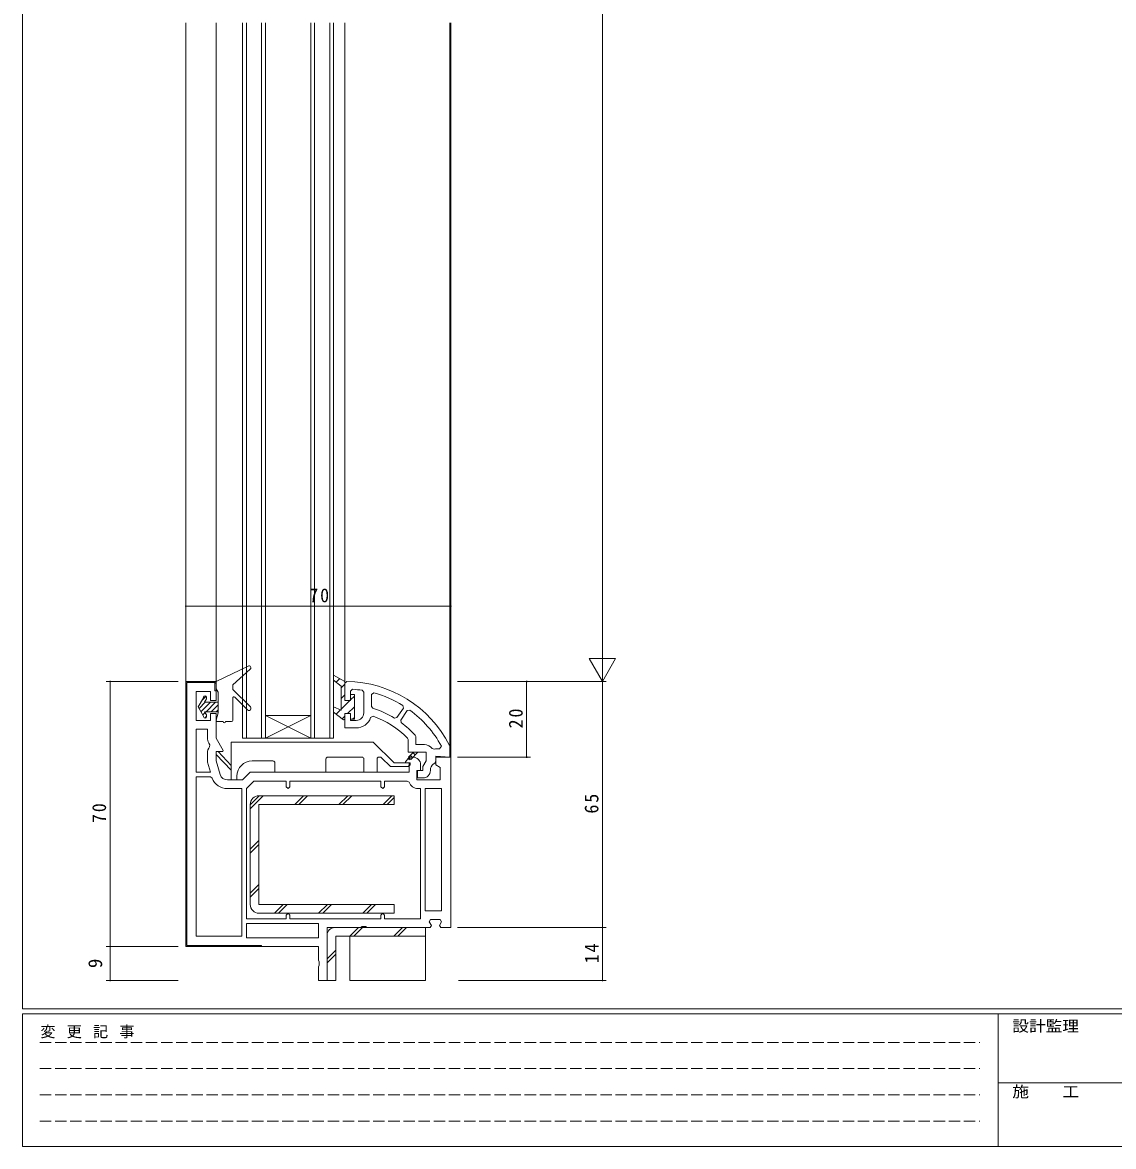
# Model space of a CAD drawing. Units: millimetres on the paper. Extents: x -420 to 373, y -297 to 267.
# Drawn here: x -417.7 to -129.6, y -297 to -0.2 of the extents above; entities that cross this region are included whole.
import ezdxf
from ezdxf.enums import TextEntityAlignment as Align

# ---------------------------------------------------------------- set-up
doc = ezdxf.new("R2010")
doc.units = ezdxf.units.MM
doc.linetypes.add('DASHED3', pattern=[4, 3, -1])
for name, color, linetype, lineweight in [('0-1_YKK_ZWAK', 7, 'Continuous', 9), ('0-3_YKK_12', 2, 'Continuous', 9), ('0-4_YKK_D', 6, 'Continuous', 9), ('0-6_YKK_13', 4, 'Continuous', 9), ('0-7_YKK_11', 7, 'Continuous', 9)]:
    doc.layers.add(name, color=color, linetype=linetype, lineweight=lineweight)
doc.styles.add('ＭＳ ゴシック', font='')
doc.styles.get('ＭＳ ゴシック').set_extended_font_data('MS Gothic')

msp = doc.modelspace()

# ---------------------------------------------------------------- linework, layer by layer
at = {"layer": '0-1_YKK_ZWAK'}
for p, q in [((-417.7, -260.6), (-417.7, 264.4)), ((352.3, -260.6), (-417.7, -260.6)), ((-417.7, -297), (-417.7, -262)), ((314.5, -262), (-417.7, -262)), ((-160.1, -262), (-160.1, -297)), ((-160.1, -280.199), (-31.3, -280.199)), ((-417.7, -297), (314.5, -297))]:
    msp.add_line(p, q, dxfattribs=at)
at = {"layer": '0-1_YKK_ZWAK', "linetype": 'DASHED3'}
for p, q in [((-413.101, -269.512), (-164.909, -269.512)), ((-413.101, -276.441), (-164.909, -276.441)), ((-413.101, -283.37), (-164.909, -283.37)), ((-413.101, -290.298), (-164.909, -290.298))]:
    msp.add_line(p, q, dxfattribs=at)
at = {"layer": '0-3_YKK_12'}
for p, q in [((-374.57, -0.275), (-374.57, -219.662)), ((-366.57, -0.275), (-366.57, -174.687)), ((-359.57, -189.187), (-359.57, -0.275)), ((-358.57, -189.187), (-358.57, -0.275)), ((-354.57, -189.187), (-354.57, -0.275)), ((-353.57, -189.187), (-353.57, -0.275)), ((-341.57, -189.187), (-341.57, -0.275)), ((-340.57, -189.187), (-340.57, -0.275)), ((-336.57, -189.187), (-336.57, -0.275)), ((-335.57, -189.187), (-335.57, -0.275)), ((-332.57, -0.275), (-332.57, -174.364)), ((-304.87, -0.275), (-304.87, -191.362)), ((-304.57, -0.275), (-304.57, -194.687)), ((-353.57, -183.187), (-341.57, -189.187)), ((-341.57, -183.187), (-353.57, -189.187)), ((-353.57, -183.187), (-341.57, -183.187)), ((-335.57, -189.187), (-359.57, -189.187))]:
    msp.add_line(p, q, dxfattribs=at)
at = {"layer": '0-4_YKK_D'}
for p, q in [((-264.57, 169.813), (-264.57, -167.187)), ((-374.57, -154.342), (-304.57, -154.342)), ((-264.57, -174.187), (-264.57, -162.063)), ((-264.57, -174.187), (-268.07, -168.125)), ((-261.07, -168.125), (-268.07, -168.125)), ((-264.57, -174.187), (-261.07, -168.125)), ((-376.57, -174.187), (-395.57, -174.187)), ((-394.57, -244.187), (-394.57, -174.187)), ((-302.87, -174.187), (-283.57, -174.187)), ((-302.87, -174.187), (-263.57, -174.187)), ((-302.87, -174.187), (-263.57, -174.187)), ((-284.57, -194.187), (-284.57, -174.187)), ((-264.57, -174.187), (-264.57, -239.187)), ((-302.87, -194.187), (-283.57, -194.187)), ((-302.87, -239.187), (-263.57, -239.187)), ((-302.57, -239.187), (-263.57, -239.187)), ((-264.57, -239.187), (-264.57, -253.187)), ((-376.57, -244.187), (-395.57, -244.187)), ((-376.57, -244.187), (-395.57, -244.187)), ((-394.57, -253.187), (-394.57, -244.187)), ((-376.57, -253.187), (-395.57, -253.187)), ((-302.57, -253.187), (-263.57, -253.187))]:
    msp.add_line(p, q, dxfattribs=at)
for centre, start, end in [((-374.57, -154.342), 0, 180), ((-304.57, -154.342), 0, 180), ((-374.57, -154.342), 180, 0), ((-304.57, -154.342), 180, 0), ((-394.57, -174.187), 90, 270), ((-394.57, -174.187), 270, 90), ((-284.57, -174.187), 90, 270), ((-284.57, -174.187), 270, 90), ((-284.57, -194.187), 90, 270), ((-284.57, -194.187), 270, 90), ((-264.57, -239.187), 90, 270), ((-264.57, -239.187), 90, 270), ((-264.57, -239.187), 270, 90), ((-264.57, -239.187), 270, 90), ((-394.57, -244.187), 90, 270), ((-394.57, -244.187), 90, 270), ((-394.57, -244.187), 270, 90), ((-394.57, -244.187), 270, 90), ((-394.57, -253.187), 90, 270), ((-394.57, -253.187), 270, 90), ((-264.57, -253.187), 90, 270), ((-264.57, -253.187), 270, 90)]:
    msp.add_arc(centre, 0.106, start, end, dxfattribs=at)
at = {"layer": '0-6_YKK_13'}
for p, q in [((-366.57, -174.187), (-358.086, -170.136)), ((-362.17, -175.087), (-357.538, -170.961)), ((-366.57, -174.187), (-366.57, -176.187)), ((-362.17, -175.087), (-362.17, -176.287)), ((-366.57, -176.187), (-366.07, -177.053)), ((-366.07, -177.053), (-366.07, -182.487)), ((-357.531, -180.926), (-362.17, -176.287)), ((-371.27, -180.937), (-369.87, -178.513)), ((-371.27, -180.937), (-369.87, -183.362)), ((-371.054, -181.312), (-369.429, -179.687)), ((-370.561, -182.166), (-368.082, -179.687)), ((-370.238, -179.149), (-369.191, -178.102)), ((-369.87, -178.387), (-369.87, -178.513)), ((-369.625, -179.687), (-369.124, -178.82)), ((-369.625, -179.687), (-366.07, -179.687)), ((-369.235, -182.187), (-366.735, -179.687)), ((-369.07, -178.387), (-369.07, -178.62)), ((-367.888, -182.187), (-366.07, -180.37)), ((-362.17, -178.567), (-362.17, -184.487)), ((-361.658, -178.355), (-358.309, -181.704)), ((-370.068, -183.02), (-369.482, -182.435)), ((-369.87, -183.362), (-369.87, -183.487)), ((-369.625, -182.187), (-369.124, -183.055)), ((-369.625, -182.187), (-366.07, -182.187)), ((-369.574, -183.874), (-369.07, -183.37)), ((-369.07, -183.255), (-369.07, -183.487)), ((-366.07, -182.487), (-366.561, -184.413)), ((-366.541, -182.187), (-366.07, -181.717)), ((-364.67, -184.787), (-366.27, -184.787)), ((-362.47, -184.787), (-364.07, -184.787)), ((-366.563, -193.487), (-366.563, -192.687)), ((-366.563, -192.687), (-366.063, -192.687)), ((-366.063, -192.687), (-362.563, -196.35)), ((-325.063, -190.187), (-362.563, -190.187)), ((-362.563, -190.187), (-362.563, -200.187)), ((-319.563, -195.687), (-325.063, -190.187)), ((-362.563, -197.665), (-366.563, -193.487)), ((-357.063, -195.187), (-351.563, -195.187)), ((-337.063, -194.187), (-328.063, -194.187)), ((-323.563, -194.187), (-323.25, -194.187)), ((-322.896, -194.334), (-320.543, -196.687)), ((-362.563, -200.187), (-361.063, -200.187)), ((-361.063, -200.187), (-361.063, -199.187)), ((-357.57, -206.793), (-355.165, -204.387)), ((-357.57, -207.855), (-354.103, -204.387)), ((-319.57, -204.387), (-355.27, -204.387)), ((-345.797, -206.687), (-343.497, -204.387)), ((-344.736, -206.687), (-342.436, -204.387)), ((-334.13, -206.687), (-331.83, -204.387)), ((-333.069, -206.687), (-330.769, -204.387)), ((-322.463, -206.687), (-320.163, -204.387)), ((-319.57, -206.687), (-319.57, -204.387)), ((-357.57, -206.687), (-357.57, -233.087)), ((-355.27, -206.687), (-319.57, -206.687)), ((-355.27, -233.087), (-355.27, -206.687)), ((-321.401, -206.687), (-319.57, -204.856)), ((-357.57, -218.46), (-355.27, -216.16)), ((-357.57, -219.522), (-355.27, -217.222)), ((-357.57, -230.128), (-355.27, -227.828)), ((-357.57, -231.189), (-355.27, -228.889)), ((-319.57, -233.087), (-355.27, -233.087)), ((-351.163, -235.387), (-348.863, -233.087)), ((-350.101, -235.387), (-347.801, -233.087)), ((-339.496, -235.387), (-337.196, -233.087)), ((-338.434, -235.387), (-336.134, -233.087)), ((-327.828, -235.387), (-325.528, -233.087)), ((-326.767, -235.387), (-324.467, -233.087)), ((-319.57, -235.387), (-319.57, -233.087)), ((-355.27, -235.387), (-319.57, -235.387)), ((-311.27, -239.187), (-335.27, -239.187)), ((-331.297, -241.487), (-328.997, -239.187)), ((-330.236, -241.487), (-327.936, -239.187)), ((-319.63, -241.487), (-317.33, -239.187)), ((-318.569, -241.487), (-316.269, -239.187)), ((-311.27, -241.487), (-311.27, -239.187)), ((-337.27, -241.187), (-337.27, -253.187)), ((-334.97, -241.487), (-311.27, -241.487)), ((-334.97, -253.187), (-334.97, -241.487)), ((-331.27, -253.187), (-331.27, -241.487)), ((-337.27, -247.46), (-334.97, -245.16)), ((-337.27, -248.522), (-334.97, -246.222)), ((-337.27, -253.187), (-334.97, -253.187))]:
    msp.add_line(p, q, dxfattribs=at)
for points in [[(-351.063, -195.687), (-351.063, -198.187), (-337.563, -198.187), (-337.563, -194.687)], [(-327.563, -194.687), (-327.563, -198.187), (-324.063, -198.187), (-324.063, -194.687)], [(-320.543, -196.687), (-315.863, -196.687), (-315.363, -196.187), (-315.363, -195.687), (-319.563, -195.687)], [(-331.27, -253.187), (-311.27, -253.187), (-311.27, -241.487)]]:
    msp.add_lwpolyline(points, dxfattribs=at)
for centre, radius, start, end in [((-357.87, -170.587), 0.5, 311.69427, 115.52351), ((-369.47, -178.387), 0.4, 0, 180), ((-369.47, -178.62), 0.4, 329.99998, 0), ((-361.87, -178.567), 0.3, 45, 180), ((-357.92, -181.315), 0.55, 224.99998, 44.99998), ((-369.47, -183.487), 0.4, 180, 0), ((-369.47, -183.255), 0.4, 0, 30), ((-366.27, -184.487), 0.3, 165.70561, 270), ((-364.37, -184.787), 0.3, 180, 0), ((-362.47, -184.487), 0.3, 270, 0), ((-357.063, -199.187), 4, 90, 180), ((-351.563, -195.687), 0.5, 0, 90), ((-337.063, -194.687), 0.5, 90, 180), ((-328.063, -194.687), 0.5, 0, 90), ((-323.563, -194.687), 0.5, 90, 180), ((-323.25, -194.687), 0.5, 44.99998, 90), ((-355.27, -206.687), 2.3, 90, 180), ((-355.27, -233.087), 2.3, 180, 270), ((-335.27, -241.187), 2, 90, 180)]:
    msp.add_arc(centre, radius, start, end, dxfattribs=at)
at = {"layer": '0-7_YKK_11'}
for p, q in [((-372.238, -174.487), (-371.938, -174.187)), ((-369.409, -174.487), (-369.109, -174.187)), ((-366.87, -174.777), (-366.603, -174.51)), ((-366.57, -174.687), (-366.57, -176.687)), ((-334.888, -174.378), (-333.938, -173.427)), ((-333.57, -175.888), (-332.57, -174.888)), ((-332.063, -174.188), (-332.57, -174.687)), ((-332.57, -174.687), (-332.57, -178.987)), ((-374.57, -176.82), (-374.27, -176.52)), ((-333.57, -175.406), (-333.57, -181.822)), ((-333.57, -178.717), (-332.57, -177.717)), ((-331.083, -179.058), (-330.07, -178.045)), ((-331.07, -176.751), (-330.536, -176.253)), ((-331.07, -178.987), (-331.07, -176.751)), ((-327.992, -176.541), (-327.57, -177.035)), ((-327.57, -177.035), (-327.57, -182.487)), ((-325.57, -180.8), (-325.57, -177.678)), ((-374.57, -179.648), (-374.27, -179.348)), ((-333.57, -181.545), (-331.2, -179.174)), ((-331.884, -182.687), (-330.07, -180.874)), ((-325.217, -181.278), (-325.57, -180.8)), ((-374.57, -182.477), (-374.27, -182.177)), ((-334.868, -182.843), (-333.759, -181.734)), ((-333.262, -184.066), (-332.57, -183.374)), ((-330.556, -184.187), (-330.07, -183.702)), ((-325.767, -183.726), (-325.131, -183.407)), ((-315.424, -181.767), (-316.133, -181.891)), ((-374.57, -185.305), (-374.27, -185.005)), ((-371.87, -186.787), (-371.87, -198.187)), ((-374.57, -188.134), (-374.27, -187.834)), ((-374.57, -190.962), (-374.27, -190.662)), ((-309.534, -191.937), (-308.951, -192.115)), ((-307.619, -191.996), (-307.09, -191.264)), ((-374.57, -193.79), (-374.27, -193.49)), ((-315.502, -194.886), (-315.869, -194.519)), ((-314.695, -194.278), (-315.261, -193.712)), ((-313.988, -193.571), (-314.554, -193.005)), ((-374.57, -196.619), (-374.27, -196.319)), ((-374.57, -199.447), (-374.27, -199.147)), ((-371.87, -199.387), (-371.87, -241.487)), ((-374.57, -202.276), (-374.27, -201.976)), ((-358.57, -236.887), (-358.57, -202.44)), ((-307.07, -234.787), (-307.07, -202.487)), ((-374.57, -205.104), (-374.27, -204.804)), ((-374.57, -207.933), (-374.27, -207.633)), ((-374.57, -210.761), (-374.27, -210.461)), ((-374.57, -213.589), (-374.27, -213.289)), ((-374.57, -216.418), (-374.27, -216.118)), ((-374.57, -219.246), (-374.27, -218.946)), ((-374.57, -222.075), (-374.27, -221.775)), ((-374.57, -224.903), (-374.27, -224.603)), ((-374.57, -227.732), (-374.27, -227.432)), ((-374.57, -230.56), (-374.27, -230.26)), ((-374.57, -233.388), (-374.27, -233.088)), ((-374.57, -236.217), (-374.27, -235.917)), ((-374.57, -239.045), (-374.27, -238.745)), ((-339.57, -238.087), (-358.57, -238.087)), ((-374.57, -241.874), (-374.27, -241.574)), ((-374.056, -244.187), (-373.756, -243.887)), ((-371.227, -244.187), (-370.927, -243.887)), ((-368.399, -244.187), (-368.099, -243.887)), ((-365.57, -244.187), (-365.27, -243.887)), ((-362.742, -244.187), (-362.442, -243.887)), ((-359.914, -244.187), (-359.614, -243.887)), ((-357.085, -244.187), (-356.785, -243.887))]:
    msp.add_line(p, q, dxfattribs=at)
for points in [[(-374.57, -244.187), (-374.57, -174.187), (-366.57, -174.187), (-366.57, -179.187), (-368.07, -179.187), (-368.07, -176.887), (-371.87, -176.887), (-371.87, -184.487), (-368.07, -184.487), (-368.07, -182.687), (-366.57, -182.687), (-366.57, -189.187), (-364.681, -192.461), (-364.812, -192.687), (-366.57, -192.687), (-366.57, -195.187), (-365.498, -198.762)], [(-366.57, -174.687), (-366.57, -176.687), (-366.87, -176.687), (-366.87, -174.487), (-374.27, -174.487), (-374.27, -243.887), (-354.57, -243.887), (-354.57, -244.187), (-374.07, -244.187)], [(-325.57, -180.8), (-325.57, -177.678), (-324.94, -177.195)], [(-317.281, -180.517), (-317.129, -181.222), (-318.808, -183.712), (-319.484, -183.858)], [(-332.57, -182.887), (-332.57, -186.487), (-329.57, -186.487)], [(-329.57, -184.487), (-331.07, -184.487), (-331.07, -182.887)], [(-316.133, -181.891), (-317.812, -184.38), (-317.694, -185.062)], [(-371.87, -186.787), (-371.87, -198.187), (-368.072, -198.187), (-368.87, -195.525), (-368.87, -193.187)], [(-368.87, -189.053), (-368.87, -186.787), (-371.87, -186.787)], [(-316.011, -189.181), (-315.87, -189.529), (-315.87, -192.887), (-311.07, -192.887), (-311.07, -195.129), (-311.97, -196.687), (-311.97, -197.687), (-313.37, -197.687), (-313.37, -199.687), (-311.97, -199.687)], [(-314, -188.403), (-313.87, -188.739), (-313.87, -190.887), (-311.57, -190.887)], [(-368.275, -191.461), (-368.236, -190.903), (-368.495, -190.453)], [(-308.859, -195.796), (-308.57, -195.342), (-308.57, -193.909), (-304.87, -194.233), (-304.87, -191.307), (-304.925, -191.08)], [(-312.57, -196.187), (-312.57, -197.687), (-313.57, -197.687), (-313.57, -200.187), (-307.37, -200.187), (-307.37, -196.88), (-308.57, -196.187), (-308.57, -194.187), (-304.57, -194.187), (-304.57, -239.187), (-307.248, -239.187), (-307.611, -238.624), (-307.029, -237.651), (-307.392, -237.087), (-309.948, -237.087), (-310.311, -237.651), (-309.729, -238.624), (-310.092, -239.187), (-326.704, -239.187), (-327.137, -238.937), (-328.003, -238.937), (-328.436, -239.187), (-337.27, -239.187), (-337.27, -253.187), (-339.57, -253.187), (-339.57, -249.553), (-339.32, -249.12), (-339.32, -248.254), (-339.57, -247.821), (-339.57, -244.187), (-374.57, -244.187)], [(-363.582, -200.187), (-359.57, -200.187), (-357.57, -198.187), (-315.57, -198.187), (-315.57, -195.687), (-316.475, -195.687), (-316.592, -195.443), (-315.57, -194.187), (-314.57, -194.187)], [(-309.97, -197.687), (-309.97, -197.245), (-309.955, -197.123)], [(-371.87, -199.387), (-371.87, -241.487), (-359.77, -241.487), (-359.77, -202.487), (-363.582, -202.487)], [(-367.604, -199.71), (-368.071, -199.387), (-371.87, -199.387)], [(-358.57, -236.887), (-358.57, -202.44), (-356.618, -200.487), (-348.07, -200.487), (-348.07, -201.987), (-347.57, -202.487), (-347.07, -201.987), (-347.07, -200.487), (-323.07, -200.487), (-323.07, -201.987), (-322.57, -202.487), (-322.07, -201.987), (-322.07, -200.487), (-316.091, -200.487), (-315.619, -200.821)], [(-313.262, -202.487), (-312.57, -202.487), (-312.57, -236.887), (-322.07, -236.887), (-322.07, -235.887), (-322.57, -235.387), (-323.07, -235.887), (-323.07, -236.887), (-347.07, -236.887), (-347.07, -235.887), (-347.57, -235.387), (-348.07, -235.887), (-348.07, -236.887), (-358.57, -236.887)]]:
    msp.add_lwpolyline(points, dxfattribs=at)
for points in [[(-333.57, -175.406), (-333.57, -181.822), (-335.57, -180.891), (-335.57, -182.308), (-332.9, -184.341), (-332.57, -184.169), (-332.57, -182.687), (-331.07, -182.687), (-331.07, -184.187), (-330.07, -184.187), (-330.07, -177.687), (-331.07, -177.687), (-331.07, -179.187), (-332.57, -179.187), (-332.57, -174.187), (-335.57, -172.519), (-335.57, -173.845)], [(-315.188, -194.77), (-313.305, -192.887), (-314.436, -192.887), (-315.753, -194.205)], [(-307.07, -234.787), (-307.07, -202.487), (-311.37, -202.487), (-311.37, -234.787)], [(-339.57, -238.087), (-358.57, -238.087), (-358.57, -241.887), (-339.57, -241.887)]]:
    msp.add_lwpolyline(points, close=True, dxfattribs=at)
for centre, radius, start, end in [((-332.531, -205.184), 31, 27.06326, 89.1351), ((-332.531, -205.184), 29, 80.99591, 86.05576), ((-332.531, -205.184), 29, 58.27412, 74.82498), ((-329.57, -182.487), 2, 270, 359.99998), ((-329.57, -182.487), 4, 270, 341.96796), ((-332.531, -205.184), 25, 58.54182, 72.98843), ((-332.531, -205.184), 23, 44.09067, 71.23122), ((-332.531, -205.184), 29, 28.68439, 53.85017), ((-332.531, -205.184), 25, 42.16278, 53.59714), ((-366.07, -189.053), 2.8, 179.99998, 210), ((-366.07, -193.187), 2.8, 141.94031, 180), ((-311.57, -193.387), 2.5, 35.45689, 90.00002), ((-308.07, -194.455), 2.5, 79.59135, 110.61668), ((-314.57, -196.187), 2, 0, 89.99998), ((-308.015, -197.609), 2, 114.96335, 165.9453), ((-363.582, -198.187), 2, 196.69922, 270), ((-311.97, -197.687), 2, 270, 359.99998), ((-363.582, -198.187), 4.3, 200.74236, 270.00002), ((-313.262, -199.987), 2.5, 199.47121, 269.99997)]:
    msp.add_arc(centre, radius, start, end, dxfattribs=at)

# ---------------------------------------------------------------- texts
at = {"layer": '0-1_YKK_ZWAK', "style": 'ＭＳ ゴシック', "width": 1.1}
for s, p in [('設計監理', (-156.331, -267.533)), ('施\u3000\u3000工', (-156.331, -284.854))]:
    msp.add_text(s, height=2.933, dxfattribs=at).set_placement(p, align=Align.BOTTOM_LEFT)
at = {"layer": '0-1_YKK_ZWAK', "insert": (-412.986, -268.447), "char_height": 2.933, "attachment_point": 7, "style": 'ＭＳ ゴシック'}
msp.add_mtext('\\T1.16;変\\~更\\~記\\~事', dxfattribs=at)
at = {"layer": '0-4_YKK_D', "color": 3, "style": 'ＭＳ ゴシック'}
msp.add_text('9', height=3.666, rotation=90, dxfattribs=at).set_placement((-395.57, -249.887), align=Align.BOTTOM_LEFT)
at = {"layer": '0-4_YKK_D', "color": 3, "insert": (-341.97, -153.342), "char_height": 3.666, "attachment_point": 7, "style": 'ＭＳ ゴシック'}
msp.add_mtext('\\T1.21;\\W0.95;70', dxfattribs=at)
at = {"layer": '0-4_YKK_D', "color": 3, "char_height": 3.666, "attachment_point": 7, "rotation": 90, "style": 'ＭＳ ゴシック'}
for s, insert in [('\\T1.21;\\W0.95;20', (-285.57, -186.587)), ('\\T1.21;\\W0.95;65', (-265.57, -209.087)), ('\\T1.21;\\W0.95;70', (-395.57, -211.587)), ('\\T1.21;\\W0.95;14', (-265.57, -248.625))]:
    msp.add_mtext(s, dxfattribs=dict(at, insert=insert))

doc.saveas('drawing.dxf')
